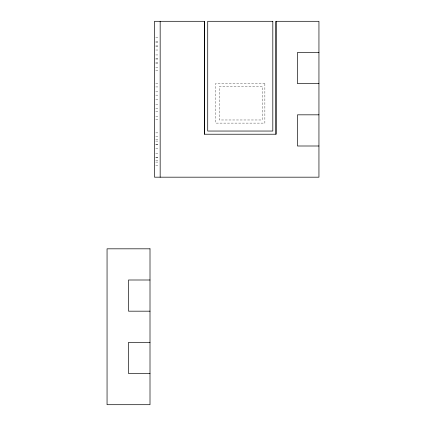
<?xml version="1.0" encoding="UTF-8"?>
<svg xmlns="http://www.w3.org/2000/svg" width="426" height="426" viewBox="0 0 426 426"><rect width="100%" height="100%" fill="white"/><g stroke="black" fill="none" stroke-linecap="round" stroke-linejoin="round"><path stroke-width="0.32" stroke-dasharray="2.13 1.6" d="M155.762 37.712L158.909 37.712M155.762 41.317L158.909 41.317M155.762 42.637L158.909 42.637M155.762 45.917L158.909 45.917M155.762 46.237L158.909 46.237M155.762 50.018L158.909 50.018M155.762 54.943L158.909 54.943M155.762 58.719L158.909 58.719M155.762 59.044L158.909 59.044M155.762 62.324L158.909 62.324M155.762 63.644L158.909 63.644M155.762 67.244L158.909 67.244M155.762 70.53L158.909 70.53M155.762 83.656L158.909 83.656M155.762 86.936L158.909 86.936M155.762 91.856L158.909 91.856M155.762 95.136L158.909 95.136M155.762 99.242L158.909 99.242M155.762 104.162L158.909 104.162M155.762 108.263L158.909 108.263M155.762 111.548L158.909 111.548M155.762 116.468L158.909 116.468M155.762 119.749L158.909 119.749M155.762 132.875L158.909 132.875M155.762 136.16L158.909 136.16M155.762 139.76L158.909 139.76M155.762 141.081L158.909 141.081M155.762 144.361L158.909 144.361M155.762 144.686L158.909 144.686M155.762 148.461L158.909 148.461M155.762 153.387L158.909 153.387M155.762 157.167L158.909 157.167M155.762 157.487L158.909 157.487M155.762 160.767L158.909 160.767M155.762 162.088L158.909 162.088M155.762 165.693L158.909 165.693M264.876 83.411L215.657 83.411L215.657 123.109L264.876 123.109L264.876 83.411M262.224 86.632L219.353 86.632L219.353 119.978L262.224 119.978L262.224 86.632"/><path stroke-width="0.64" d="M204.539 134.222L204.539 21.3L154.505 21.305L154.505 177.179L318.946 177.179L318.946 21.3L275.995 21.3L275.995 134.222L204.539 134.222L204.539 21.3M318.946 52.478L297.47 52.478L297.47 83.65L318.946 83.65M318.946 114.828L297.47 114.828L297.47 146.001L318.946 146.001M150.005 279.999L128.53 279.999L128.53 311.177L150.005 311.177M150.005 342.35L128.53 342.35L128.53 373.522L150.005 373.522M275.995 21.3L275.995 134.222M160.165 21.305L160.165 177.179M272.816 21.3L207.718 21.3L207.718 131.043L272.816 131.043L272.816 21.3M150.005 248.821L107.054 248.827L107.054 404.7L150.005 404.7L150.005 248.821"/></g></svg>
